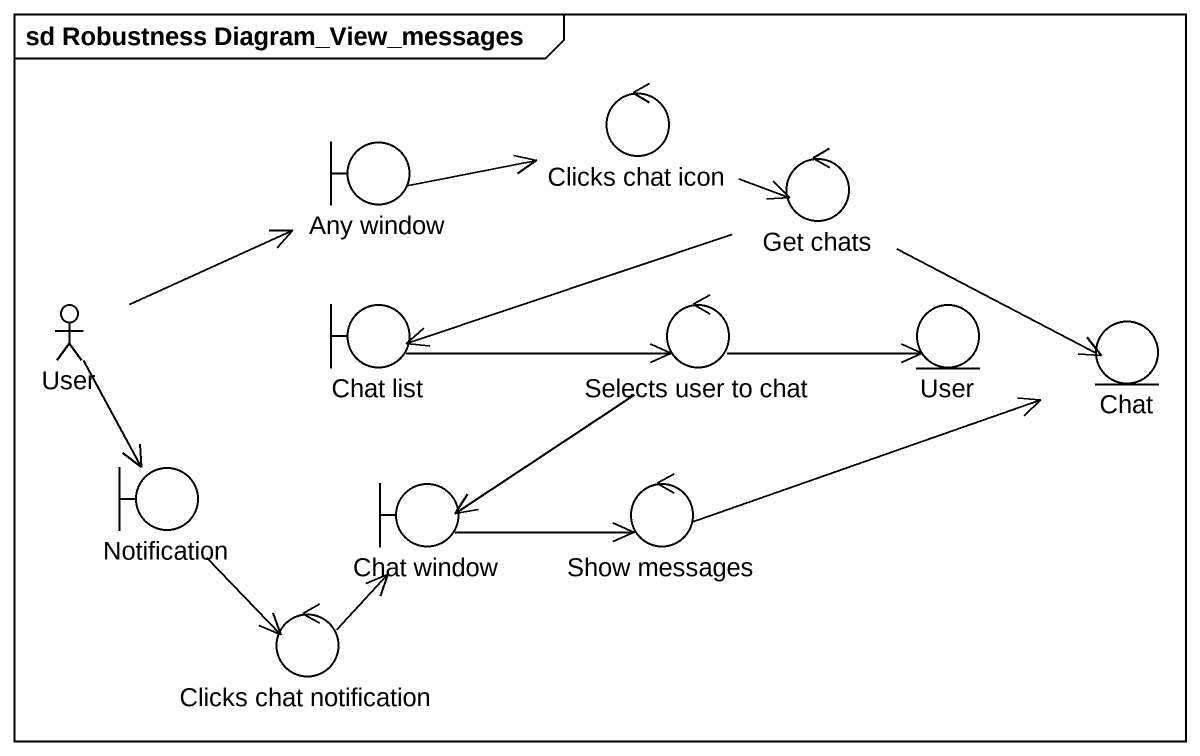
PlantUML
@startuml
mainframe sd Robustness Diagram_View_messages
control "Clicks chat icon" as Clicks_chat_icon
boundary "Any window" as Any_window
control "Get chats" as Get_chats
actor User
boundary "Chat list" as Chat_list
control "Selects user to chat" as Selects_user_to_chat
entity "User" as User_2
entity Chat
boundary Notification
boundary "Chat window" as Chat_window
control "Show messages" as Show_messages
control "Clicks chat notification" as Clicks_chat_notification
Clicks_chat_icon -right-> Get_chats
Any_window -right-> Clicks_chat_icon
Get_chats -left-> Chat_list
Get_chats -right-> Chat
User -right-> Any_window
User --> Notification
Chat_list -right-> Selects_user_to_chat
Selects_user_to_chat -right-> User_2
Selects_user_to_chat --> Chat_window
Notification --> Clicks_chat_notification
Chat_window -right-> Show_messages
Show_messages -right-> Chat
Clicks_chat_notification -up-> Chat_window
@enduml
